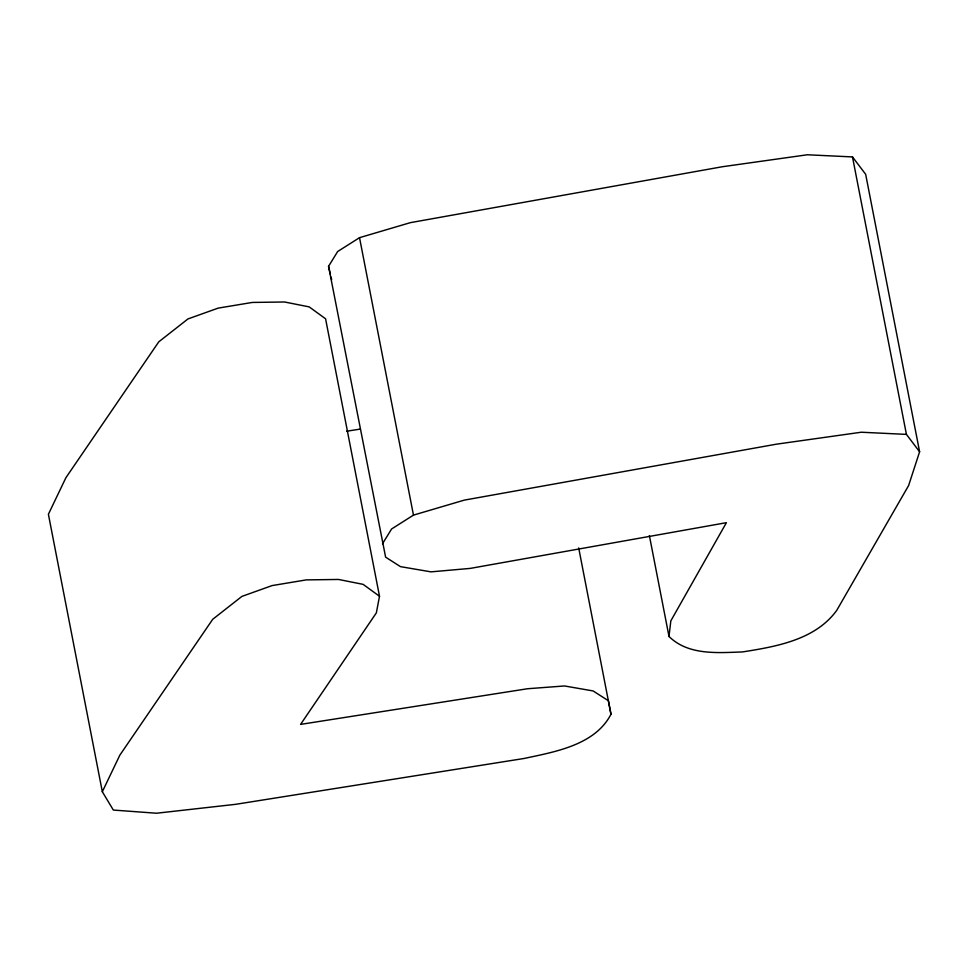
<?xml version="1.0" encoding="UTF-8"?>
<svg xmlns="http://www.w3.org/2000/svg" width="968" height="968" viewBox="0 0 968 968"><rect width="100%" height="100%" fill="white"/><g stroke="black" fill="none" stroke-linecap="round" stroke-linejoin="round"><path stroke-width="1.45" d="M668.997 636.472L670.836 620.851L726.399 522.684L470.23 568.398L431.002 571.858L400.486 566.643L385.615 557.157L328.551 266.333L337.663 251.523L359.527 237.668L410.384 222.652L722.43 166.726L807.348 154.771L852.493 156.925L865.67 174.313L919.6 451.778L908.625 485.525L836.763 610.324C815.419 639.896 776.227 646.588 742.516 651.936C717.518 652.771 688.417 655.53 668.997 636.472L649.383 535.57M379.504 596.252L376.358 612.865L300.576 724.391L527.512 688.744L564.525 685.961L593.106 690.946L608.388 700.723L610.977 714.251C595.017 745.191 554.833 751.858 523.942 758.501L235.611 804.323L156.538 813.229L113.341 810.059L102.33 791.739L48.4 514.274L65.897 477.72L158.764 341.837L187.974 318.932L218.187 308.114L252.321 302.439L284.592 301.992L309.179 306.892L325.575 318.787L379.504 596.252L363.109 584.357L338.534 579.457L306.263 579.892L272.117 585.579L241.903 596.397L212.706 619.302L119.826 755.185L102.33 791.739M382.481 543.798L391.592 528.988L413.469 515.121L464.313 500.117L776.36 444.191L861.278 432.224L906.423 434.39L919.6 451.778M346.677 431.22L360.108 429.102M328.551 266.333L330.427 274.343M331.056 277.017L331.685 279.692M852.493 156.925L906.423 434.39M578.683 547.9L610.977 714.251M359.527 237.668L413.469 515.121"/></g></svg>
